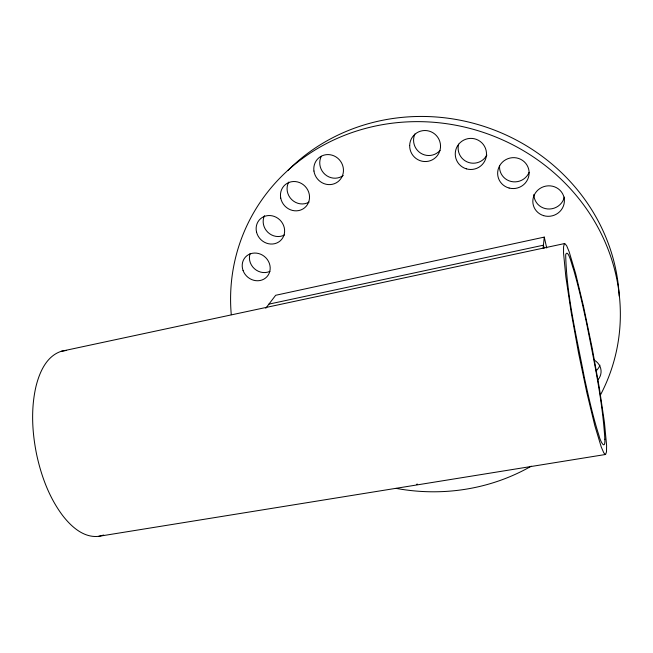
<?xml version="1.0" encoding="UTF-8"?>
<svg xmlns="http://www.w3.org/2000/svg" width="653" height="653" viewBox="0 0 653 653"><rect width="100%" height="100%" fill="white"/><g stroke="black" fill="none" stroke-linecap="round" stroke-linejoin="round"><path stroke-width="0.98" d="M543.116 248.116L544.275 237.104L275.672 295.287L265.763 308.257M564.412 243.618L563.563 246.818L563.547 253.046L565.865 276.954L571.138 312.126L578.534 352.906L586.867 392.763L594.834 425.683L601.291 447.117L603.821 452.913L605.576 454.472L606.506 451.868L606.596 445.362L604.441 422.458L599.299 387.743L592.206 348.278L583.611 306.812L575.611 273.534L569.179 251.838L566.665 245.757L564.804 243.504L61.382 351.265C46.526 356.016 39.613 372.079 36.086 386.021C30.805 408.386 32.062 431.853 36.584 454.243C41.245 476.029 49.171 497.57 62.639 515.519C71.144 526.538 83.584 537.982 98.587 536.35L605.372 454.512M103.688 535.052L98.587 536.35M61.382 351.265L66.598 350.408M268.914 304.135L543.427 245.193L544.096 248.164M544.275 237.104L546.716 247.993M231.276 314.681A196.218 183.664 19.3 0 1 461.589 126.413A196.218 183.664 19.3 0 1 600.344 395.179M531.273 466.152A196.218 183.664 19.3 0 1 396.134 488.379M287.997 170.368A191.949 180.35 19 0 1 493.448 129.727A191.949 180.35 19 0 1 619.224 296.217M309.024 202.103A14.741 13.852 49.6 0 1 291.679 199.565A14.741 13.852 49.6 0 1 288.716 182.089M486.885 155.063A15.297 15.207 -28.5 0 1 458.626 144.158M594.385 360.17A15.068 13.631 -0.6 0 1 597.862 379.924M599.919 365.174A14.741 13.386 -1.2 0 1 596.058 370.806M564.363 197.092A15.476 14.888 -17.6 0 1 547.589 208.96A15.476 14.888 -17.6 0 1 533.901 194.406M269.909 271.354A14.244 13.044 42.3 0 1 254.376 268.669A14.244 13.044 42.3 0 1 250.156 253.478M440.032 150.41A15.223 15.052 63.6 0 1 414.884 134.004M284.414 234.998A14.488 13.435 45.9 0 1 267.812 232.248A14.488 13.435 45.9 0 1 264.481 215.67M417.52 484.151A13.819 12.121 17.4 0 1 416.565 484.248M529.118 172.351A15.435 15.092 -21.7 0 1 499.602 165.47M343.233 175.461A14.962 14.268 53.5 0 1 325.072 174.457A14.962 14.268 53.5 0 1 321.284 156.296M604.866 439.191C605.355 451.329 600.172 440.857 599.079 435.853C592.957 416.851 588.712 397.302 584.419 377.826C576.697 337.111 566.665 296.225 565.669 254.662C568.077 247.609 572.55 267.64 573.35 268.726C578.664 287.002 582.811 305.604 586.794 324.206C594.295 362.244 602.474 400.42 604.866 439.191M280.733 198.088A15.076 14.113 48.8 0 0 304.576 207.825A15.076 14.113 48.8 0 0 299.686 182.636A15.076 14.113 48.8 0 0 280.733 198.088M466.34 168.833A15.631 15.55 -16.4 0 0 486.085 150.353A15.631 15.55 -16.4 0 0 460.177 142.623A15.631 15.55 -16.4 0 0 466.34 168.833M543.655 215.653A15.835 15.215 -15.8 0 0 564.061 197.663A15.835 15.215 -15.8 0 0 538.105 189.892A15.835 15.215 -15.8 0 0 543.655 215.653M243.055 270.473A14.554 13.272 41.9 0 0 266.946 276.717A14.554 13.272 41.9 0 0 258.588 253.519A14.554 13.272 41.9 0 0 243.055 270.473M409.676 145.48A15.574 15.378 58 0 0 432.49 159.748A15.574 15.378 58 0 0 433.151 132.886A15.574 15.378 58 0 0 409.676 145.48M256.547 232.117A14.815 13.68 45.3 0 0 280.268 240.818A14.815 13.68 45.3 0 0 274.333 216.445A14.815 13.68 45.3 0 0 256.547 232.117M509.103 188.04A15.786 15.427 -18.7 0 0 528.644 169.086A15.786 15.427 -18.7 0 0 502.394 162.181A15.786 15.427 -18.7 0 0 509.103 188.04M313.946 171.037A15.297 14.554 52.3 0 0 337.813 181.828A15.297 14.554 52.3 0 0 334.116 155.928A15.297 14.554 52.3 0 0 313.946 171.037"/></g></svg>
